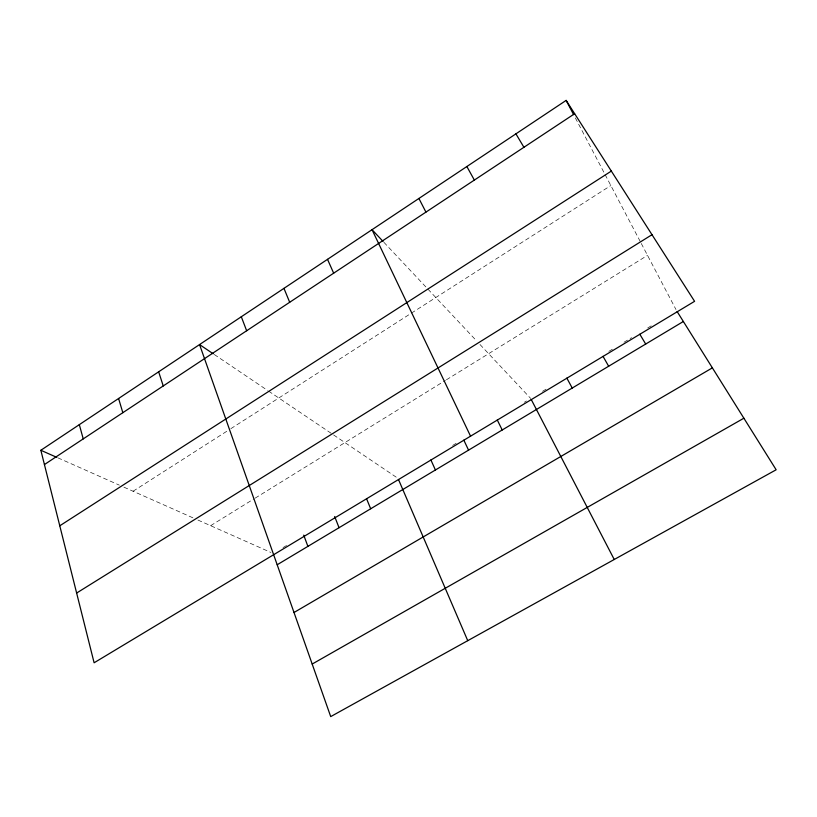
<?xml version="1.0" encoding="UTF-8"?>
<svg xmlns="http://www.w3.org/2000/svg" width="817" height="817" viewBox="0 0 817 817"><rect width="100%" height="100%" fill="white"/><g stroke="black" fill="none" stroke-linecap="round" stroke-linejoin="round"><path stroke-width="0.61" stroke-dasharray="4.08 3.06" d="M133.069 491.231L229.802 429.344M230.854 428.67L410.308 313.84M411.37 313.166L610.84 185.53M210.633 525.688L254.118 498.778M255.2 498.115L445.367 380.446M446.439 379.782L647.524 255.364M283.039 547.594L287.4 544.97M452.689 445.418L456.938 442.855M524.32 402.27L526.444 400.994M542.539 391.302L546.849 388.708M608.879 351.341L613.199 348.736M624.014 342.231L631.582 337.666M647.687 327.964L651.966 325.391M57.884 457.837L119.323 485.135M123.908 487.167L193.353 518.009M197.959 520.061L270.927 552.466M214.258 354.486L267.547 390.414M268.568 391.098L332.59 434.256M333.612 434.95L396.96 477.659M383.908 242.312L476.536 340.842M479.988 344.508L530.682 398.441M575.342 117.924L604.539 173.531M605.111 174.624L640.712 242.394M641.274 243.476L675.965 309.52"/><path stroke-width="1.23" d="M40.85 450.279L566.14 100.399L694.583 301.32L94.108 662.781L40.85 450.279L56.751 457.336M44.435 464.567L574.647 113.716M59.774 525.791L611.33 171.09M76.635 593.04L651.997 234.704M277.208 564.751L683.349 321.5M294.028 612.484L712.373 367.864M312.196 664.047L743.878 418.212M213.206 353.781L199.552 344.57L330.711 716.601L776.15 469.775L677.15 311.583M383.061 241.413L372.031 229.689L470.551 436.176M639.803 334.204L645.685 344.049M515.925 133.845L523.922 147.285M603.017 356.345L608.655 366.23M466.864 166.525L474.36 180.077M566.845 378.128L572.237 388.044M566.14 100.399L573.616 114.635M531.264 399.544L614.241 559.492M418.907 198.46L425.933 212.124M497.277 419.999L502.22 429.977M463.831 440.138L468.56 450.147M430.896 459.961L435.42 469.989M327.525 259.336L333.663 273.184M398.482 479.477L467.743 640.671M283.959 288.35L289.688 302.28M366.547 498.697L370.673 508.766M334.674 516.497L339.045 527.711M241.311 316.751L246.652 330.762M303.73 535.135L307.897 546.369M158.651 371.817L163.247 385.951M118.588 398.502L122.826 412.697M79.32 424.646L83.232 438.892"/></g></svg>
